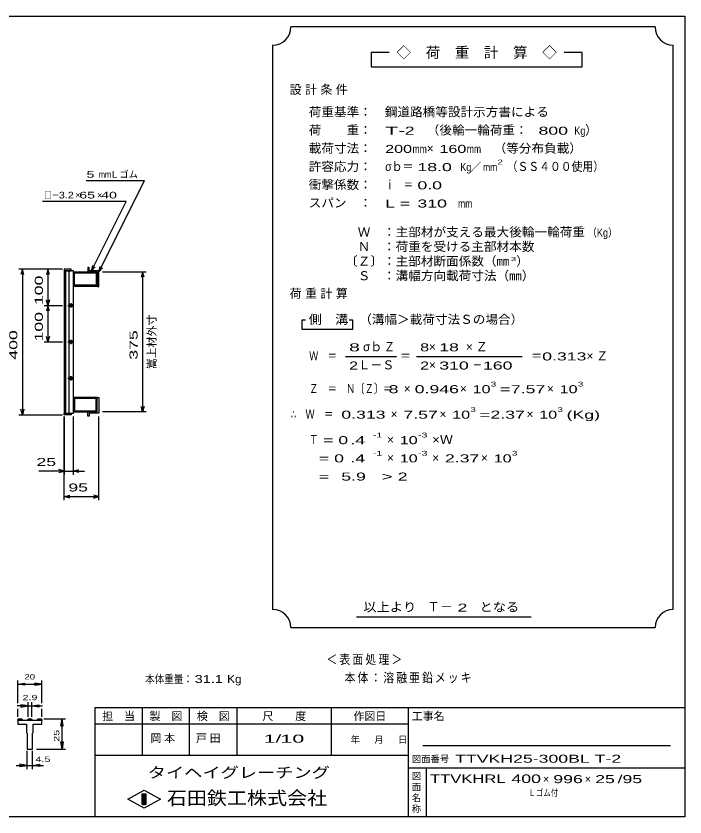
# Model space of a CAD drawing. Units: millimetres, scale not verified. Extents: x -1820 to 1731, y -1282 to 1054.
# Drawn here: x -106 to 1731, y -1146 to 1054 of the extents above; entities that cross this region are included whole.
import ezdxf
from ezdxf.enums import TextEntityAlignment as Align

# ---------------------------------------------------------------- set-up
doc = ezdxf.new("R2010")
doc.units = ezdxf.units.MM
doc.header["$LTSCALE"] = 10
for name, color, linetype, lineweight in [('0_2', 150, 'Continuous', 25), ('16', 3, 'Continuous', 25), ('22', 2, 'Continuous', 25), ('32', 4, 'Continuous', 25)]:
    doc.layers.add(name, color=color, linetype=linetype, lineweight=lineweight)
doc.styles.add('ベクトル', font='')
doc.styles.get('ベクトル').set_extended_font_data('ベクトル')

msp = doc.modelspace()

# ---------------------------------------------------------------- linework, layer by layer
at = {"layer": '0_2'}
for p, q in [((-1729, 1053.5), (1731, 1053.5)), ((1731, 1053.5), (1731, -1146.5)), ((1731, -846.5), (111, -846.5)), ((111, -846.5), (111, -1146.5)), ((241, -846.5), (241, -976.5)), ((371, -976.5), (371, -846.5)), ((501, -846.5), (501, -976.5)), ((761, -976.5), (761, -846.5)), ((971, -846.5), (971, -1146.5)), ((971, -891.5), (111, -891.5)), ((1691, -951.5), (1011, -951.5)), ((111, -976.5), (971, -976.5)), ((971, -1011.5), (1731, -1011.5)), ((1021, -1146.5), (1021, -1011.5)), ((201, -1097.5), (246, -1072.5)), ((246, -1072.5), (291, -1097.5)), ((246, -1122.5), (201, -1097.5)), ((241, -1082.5), (251, -1082.5)), ((241, -1112.5), (241, -1082.5)), ((241, -1082.5), (243, -1082.5)), ((243, -1082.5), (243, -1112.5)), ((245, -1112.5), (245, -1082.5)), ((245, -1082.5), (247, -1082.5)), ((291, -1097.5), (246, -1122.5)), ((247, -1082.5), (247, -1112.5)), ((249, -1112.5), (249, -1082.5)), ((249, -1082.5), (251, -1082.5)), ((251, -1082.5), (251, -1112.5)), ((251, -1082.5), (251, -1112.5)), ((251, -1112.5), (241, -1112.5)), ((243, -1112.5), (245, -1112.5)), ((247, -1112.5), (249, -1112.5)), ((1731, -1146.5), (-1729, -1146.5))]:
    msp.add_line(p, q, dxfattribs=at)
at = {"layer": '16'}
for p, q in [((46, 358.5), (27, 358.5)), ((27, 358.5), (27, 354)), ((27, 354), (46, 354)), ((27, 354), (27, -37)), ((52, 354), (27, 354)), ((28.5, 354), (28.5, -37)), ((31.5, -37), (31.5, 354)), ((39, 354), (39, -37)), ((46, 354), (46, 358.5)), ((52, -37), (52, 354)), ((95, 363), (92, 363)), ((92, 363), (92, 351)), ((95, 354), (95, 363)), ((122, 354), (95, 354)), ((122, 311), (122, 354)), ((52, 351), (117, 351)), ((52, 311), (52, 351)), ((55, 348), (114, 348)), ((55, 314), (55, 348)), ((92, 351), (117, 351)), ((114, 348), (114, 314)), ((117, 351), (117, 311)), ((117, 351), (117, 311)), ((117, 311), (52, 311)), ((114, 314), (55, 314)), ((117, 311), (122, 311)), ((45, 264.5), (45, 252.5)), ((37, 258.5), (53, 258.5)), ((47, 261.5), (43, 261.5)), ((43, 255.5), (47, 255.5)), ((37, 158.5), (53, 158.5)), ((47, 161.5), (43, 161.5)), ((43, 155.5), (47, 155.5)), ((45, 164.5), (45, 152.5)), ((37, 58.5), (53, 58.5)), ((47, 61.5), (43, 61.5)), ((43, 55.5), (47, 55.5)), ((45, 64.5), (45, 52.5)), ((117, 6), (52, 6)), ((52, 6), (52, -34)), ((114, 3), (55, 3)), ((55, 3), (55, -31)), ((114, -31), (114, 3)), ((117, -34), (117, 6)), ((117, 6), (122, 6)), ((117, -34), (117, 6)), ((122, 6), (122, -37)), ((27, -37), (46, -37)), ((27, -41.5), (27, -37)), ((27, -37), (52, -37)), ((46, -41.5), (27, -41.5)), ((46, -37), (46, -41.5)), ((52, -34), (117, -34)), ((55, -31), (114, -31)), ((92, -46), (92, -34)), ((92, -34), (117, -34)), ((122, -37), (95, -37)), ((95, -37), (95, -46)), ((95, -46), (92, -46))]:
    msp.add_line(p, q, dxfattribs=at)
for centre, radius, start, end in [((43, 258.5), 3, 90, 270), ((45, 258.5), 4, 46.6, 133.4), ((45, 258.5), 4, 226.6, 313.4), ((47, 258.5), 3, 270, 90), ((43, 158.5), 3, 90, 270), ((45, 158.5), 4, 46.6, 133.4), ((45, 158.5), 4, 226.6, 313.4), ((47, 158.5), 3, 270, 90), ((43, 58.5), 3, 90, 270), ((45, 58.5), 4, 46.6, 133.4), ((45, 58.5), 4, 226.6, 313.4), ((47, 58.5), 3, 270, 90)]:
    msp.add_arc(centre, radius, start, end, dxfattribs=at)
at = {"layer": '22', "color": 4}
for p, q in [((1649, 1023.5), (649, 1023.5)), ((599, 973.5), (599, -576.5)), ((1699, -576.5), (1699, 973.5)), ((919, 953.5), (869, 953.5)), ((869, 953.5), (869, 913.5)), ((1449, 953.5), (1399, 953.5)), ((1449, 913.5), (1449, 953.5)), ((869, 913.5), (1449, 913.5)), ((247, 601), (87, 601)), ((122, 351), (247, 601)), ((197, 544), (-33, 544)), ((102, 354), (197, 544)), ((22, 358.5), (-98, 358.5)), ((-88, 358.5), (-92, 343.5)), ((-84, 343.5), (-88, 358.5)), ((-88, 358.5), (-88, -41.5)), ((22, 358.5), (-28, 358.5)), ((-18, 358.5), (-22, 343.5)), ((-14, 343.5), (-18, 358.5)), ((-18, 358.5), (-18, 258.5)), ((102, 354), (105, 368.6)), ((102, 354), (112, 365)), ((122, 351), (125, 365.6)), ((122, 351), (132, 362)), ((132, 351), (252, 351)), ((242, 351), (238, 336)), ((246, 336), (242, 351)), ((242, 351), (242, -34)), ((-18, 258.5), (-22, 273.5)), ((-14, 273.5), (-18, 258.5)), ((-28, 258.5), (22, 258.5)), ((-18, 258.5), (-22, 243.5)), ((-14, 243.5), (-18, 258.5)), ((-18, 258.5), (-18, 158.5)), ((689, 218.5), (679, 218.5)), ((679, 218.5), (679, 193.5)), ((819, 218.5), (809, 218.5)), ((819, 193.5), (819, 218.5)), ((679, 193.5), (819, 193.5)), ((-28, 158.5), (22, 158.5)), ((-18, 158.5), (-22, 173.5)), ((-14, 173.5), (-18, 158.5)), ((799, 118.5), (939, 118.5)), ((994, 118.5), (1284, 118.5)), ((242, -34), (238, -19)), ((246, -19), (242, -34)), ((-98, -41.5), (22, -41.5)), ((-88, -41.5), (-92, -26.5)), ((-84, -26.5), (-88, -41.5)), ((252, -34), (132, -34)), ((27, -46.5), (27, -206.5)), ((27, -276.5), (27, -46.5)), ((52, -206.5), (52, -46.5)), ((122, -276.5), (122, -46.5)), ((27, -196.5), (-43, -196.5)), ((27, -196.5), (12, -192.5)), ((12, -200.5), (27, -196.5)), ((27, -196.5), (52, -196.5)), ((52, -196.5), (67, -192.5)), ((67, -200.5), (52, -196.5)), ((52, -196.5), (82, -196.5)), ((27, -266.5), (42, -262.5)), ((122, -266.5), (107, -262.5)), ((42, -270.5), (27, -266.5)), ((27, -266.5), (122, -266.5)), ((107, -270.5), (122, -266.5)), ((829, -596.5), (1309, -596.5)), ((649, -626.5), (1649, -626.5))]:
    msp.add_line(p, q, dxfattribs=at)
for centre, start, end in [((599, 1023.5), 270, 0), ((1699, 1023.5), 180, 270), ((599, -626.5), 0, 90), ((1699, -626.5), 90, 180)]:
    msp.add_arc(centre, 50, start, end, dxfattribs=at)
at = {"layer": '32'}
for p, q in [((-101, -833.5), (-101, -771.5)), ((-101, -781.5), (-81, -778.5)), ((-81, -784.5), (-101, -781.5)), ((-101, -781.5), (-34.33, -781.5)), ((-81, -784.5), (-81, -778.5)), ((-34.33, -781.5), (-54.33, -778.5)), ((-54.33, -784.5), (-54.33, -778.5)), ((-54.33, -784.5), (-34.33, -781.5)), ((-34.33, -833.5), (-34.33, -771.5)), ((-72.5, -871.5), (-72.5, -831.5)), ((-62.83, -831.5), (-62.83, -871.5)), ((-72.5, -841.5), (-102.5, -841.5)), ((-101, -871.5), (-101, -849.5)), ((-72.5, -841.5), (-92.5, -838.5)), ((-92.5, -838.5), (-92.5, -844.5)), ((-92.5, -844.5), (-72.5, -841.5)), ((-72.5, -841.5), (-62.83, -841.5)), ((-62.83, -841.5), (-42.83, -838.5)), ((-42.83, -844.5), (-62.83, -841.5)), ((-62.83, -841.5), (-32.83, -841.5)), ((-42.83, -838.5), (-42.83, -844.5)), ((-34.33, -871.5), (-34.33, -849.5)), ((-101, -881.5), (-99.33, -876.5)), ((-99.33, -876.5), (-89.67, -876.5)), ((-89.67, -876.5), (-88, -881.5)), ((-74.17, -881.5), (-72.5, -876.5)), ((-72.5, -876.5), (-62.83, -876.5)), ((-62.83, -876.5), (-61.17, -881.5)), ((-47.33, -881.5), (-45.67, -876.5)), ((-45.67, -876.5), (-36, -876.5)), ((-36, -876.5), (-34.33, -881.5)), ((-29.33, -876.5), (30.67, -876.5)), ((17.67, -896.5), (20.67, -876.5)), ((23.67, -896.5), (20.67, -876.5)), ((20.67, -959.83), (20.67, -876.5)), ((-101, -881.5), (-101, -891.5)), ((-34.33, -881.5), (-101, -881.5)), ((-101, -891.5), (-76.83, -891.5)), ((-76.83, -891.5), (-76.83, -914.83)), ((-58.5, -914.83), (-58.5, -891.5)), ((-58.5, -891.5), (-34.33, -891.5)), ((-34.33, -891.5), (-34.33, -881.5)), ((17.67, -896.5), (23.67, -896.5)), ((-76.83, -914.83), (-75.17, -916.5)), ((-75.17, -916.5), (-75.17, -959.83)), ((-60.17, -916.5), (-58.5, -914.83)), ((-60.17, -959.83), (-60.17, -916.5)), ((20.67, -959.83), (17.67, -939.83)), ((17.67, -939.83), (23.67, -939.83)), ((23.67, -939.83), (20.67, -959.83)), ((-75.17, -959.83), (-60.17, -959.83)), ((-75.17, -1014.83), (-75.17, -964.83)), ((-60.17, -1014.83), (-60.17, -964.83)), ((-49.33, -959.83), (30.67, -959.83)), ((-105.17, -1004.83), (-75.17, -1004.83)), ((-75.17, -1004.83), (-95.17, -1001.83)), ((-95.17, -1007.83), (-95.17, -1001.83)), ((-95.17, -1007.83), (-75.17, -1004.83)), ((-75.17, -1004.83), (-60.17, -1004.83)), ((-60.17, -1004.83), (-40.17, -1001.83)), ((-40.17, -1007.83), (-60.17, -1004.83)), ((-60.17, -1004.83), (-30.17, -1004.83)), ((-40.17, -1007.83), (-40.17, -1001.83))]:
    msp.add_line(p, q, dxfattribs=at)

# ---------------------------------------------------------------- texts
at = {"layer": '0_2', "style": 'ベクトル'}
for s, height, p in [('担\u3000当', 21.99, (131, -869.5)), ('製\u3000図', 21.99, (261, -869.5)), ('検\u3000図', 21.99, (391, -869.5)), ('尺\u3000\u3000度', 21.99, (571, -869.5)), ('作図日', 21.99, (821, -869.5)), ('工事名', 21.99, (981, -869.5)), ('年', 18.33, (813, -934)), ('月', 18.33, (878, -934)), ('日', 18.33, (943, -934)), ('図面番号', 18.33, (981, -987)), ('図', 18.33, (981, -1034)), ('面', 18.33, (981, -1064)), ('名', 18.33, (981, -1094)), ('称', 18.33, (981, -1124))]:
    msp.add_text(s, height=height, dxfattribs=at).set_placement(p, align=Align.MIDDLE_LEFT)
at = {"layer": '0_2', "color": 222, "style": 'ベクトル'}
for s, height, width, p in [('タイヘイグレーチング', 29.33, 1.25, (256, -1024.5)), ('石田鉄工株式会社', 36.66, 1.1, (308.5, -1094.5))]:
    msp.add_text(s, height=height, dxfattribs=dict(at, width=width)).set_placement(p, align=Align.MIDDLE_LEFT)
at = {"layer": '22', "style": 'ベクトル'}
for s, height, p in [('◇\u3000荷\u3000重\u3000計\u3000算\u3000◇', 29.33, (939, 953.5)), ('）', 24.19, (1457, 740)), ('×', 24.19, (1022, 690)), ('／', 21.99, (1141.5, 638.5)), ('Ｌゴム', 18.33, (152, 618.5)), ('×', 18.33, (57, 561.5)), ('×', 18.33, (117, 561.5)), ('）', 24.19, (1268, 380)), ('σｂ', 24.19, (847, 145)), ('×', 24.19, (1028, 145)), ('Ｌ－Ｓ', 24.19, (834, 95)), ('×', 24.19, (1028, 95)), ('×', 24.19, (959, 30)), ('×', 24.19, (1113, 30)), ('×', 24.19, (1352, 30)), ('×', 24.19, (923, -40)), ('×', 24.19, (1057, -40)), ('×', 24.19, (1296, -40)), ('×', 24.19, (913, -110)), ('×', 24.19, (913, -160)), ('×', 24.19, (1037, -160)), ('×', 24.19, (1171, -160)), ('Ｔ－', 25.66, (1023, -569)), ('×', 21.99, (1341, -1042.5)), ('×', 21.99, (1456, -1042.5))]:
    msp.add_text(s, height=height, dxfattribs=at).set_placement(p, align=Align.MIDDLE_LEFT)
for s, height, width, p in [('荷重基準：\u3000', 24.19, 1.05, (698, 790)), ('鋼道路橋等設計示方書による', 24.19, 1.05, (907, 790)), ('荷\u3000\u3000重：\u3000', 24.19, 1.05, (698, 740)), ('T-', 21.99, 2, (908, 738.5)), (' 2 ', 21.99, 1.65, (948, 738.5)), ('（後輪一輪荷重：', 24.19, 1.05, (1022, 740)), ('  800', 21.99, 1.65, (1302, 738.5)), ('Kg', 21.99, 0.85, (1427, 738.5)), ('載荷寸法：\u3000', 24.19, 1.05, (698, 690)), ('\u3000（等分布負載）', 24.19, 1.05, (1171, 690)), ('200', 21.99, 1.5, (908, 688.5)), ('mm', 21.99, 0.8, (983, 688.5)), ('160', 21.99, 1.5, (1057, 688.5)), ('mm', 21.99, 0.8, (1132, 688.5)), ('許容応力：\u3000', 24.19, 1.05, (698, 640)), ('σｂ＝', 24.19, 0.9, (908, 640)), (' 18.0', 21.99, 1.65, (983, 638.5)), ('Kg', 21.99, 0.85, (1114, 638.5)), ('mm', 21.99, 0.8, (1176.5, 638.5)), ('2', 13.2, 1.5, (1216.5, 652.5)), ('（ＳＳ４００使用）', 24.19, 0.9, (1241.5, 640)), (' 5 ', 18.33, 1.6, (77, 618.5)), ('mm', 18.33, 0.75, (122, 618.5)), ('衝撃係数：\u3000', 24.19, 1.05, (698, 590)), ('ｉ\u3000＝', 24.19, 0.75, (908, 590)), (' 0.0', 21.99, 1.65, (983, 588.5)), ('□－', 18.33, 0.8, (-28, 561.5)), ('3.2', 18.33, 1.2, (12, 561.5)), (' 65 ', 18.33, 1.6, (57, 561.5)), (' 40 ', 18.33, 1.6, (117, 561.5)), ('スパン\u3000：\u3000', 24.19, 1.05, (698, 540)), ('L =', 21.99, 1.65, (908, 538.5)), (' 310 ', 21.99, 1.65, (983, 538.5)), ('mm', 21.99, 0.8, (1108, 538.5)), ('\u3000Ｗ\u3000：主部材が支える最大後輪一輪荷重', 24.19, 1.05, (798, 460)), ('（Kg）', 21.99, 0.85, (1463, 458.5)), ('\u3000Ｎ\u3000：荷重を受ける主部材本数', 24.19, 1.05, (798, 420)), ('〔Ｚ〕：主部材断面係数（㎜', 24.19, 1.05, (798, 380)), ('3', 11, 1.8, (1253, 386)), ('\u3000Ｓ\u3000：溝幅方向載荷寸法（㎜）', 24.19, 1.05, (798, 340)), ('側\u3000溝', 24.19, 1.1, (698, 220)), ('\u3000（溝幅＞載荷寸法Ｓの場合）', 24.19, 1.05, (802, 220)), ('8', 21.99, 1.8, (809, 143.5)), ('Ｚ', 24.19, 0.9, (905, 145)), ('8', 21.99, 1.5, (1004, 143.5)), (' 18 ', 21.99, 1.65, (1043, 143.5)), ('Ｗ\u3000＝', 24.19, 0.75, (699, 120)), ('＝', 24.19, 0.9, (949, 120)), ('＝', 24.19, 0.9, (1309, 120)), ('0.313', 21.99, 1.65, (1339, 118.5)), ('2', 21.99, 1.5, (809, 93.5)), ('2', 21.99, 1.5, (1004, 93.5)), (' 310 ', 21.99, 1.65, (1043, 93.5)), ('－', 24.19, 0.75, (1148, 95)), (' 160 ', 21.99, 1.65, (1163, 93.5)), ('Ｚ\u3000＝\u3000Ｎ〔Ｚ〕＝', 24.19, 0.75, (699, 30)), ('3', 13.2, 1.5, (1198, 42.5)), ('3', 13.2, 1.5, (1437, 42.5)), (' 8 ', 21.99, 1.65, (904, 28.5)), ('0.946', 21.99, 1.65, (989, 28.5)), ('10', 21.99, 1.5, (1148, 28.5)), ('=', 21.99, 1.7, (1223, 28.5)), ('7.57', 21.99, 1.65, (1253, 28.5)), ('10', 21.99, 1.5, (1387, 28.5)), ('3', 13.2, 1.5, (1142, -27.5)), ('3', 13.2, 1.5, (1381, -27.5)), ('∴\u3000Ｗ\u3000＝', 24.19, 0.75, (649, -40)), (' 0.313', 21.99, 1.65, (774, -41.5)), ('7.57', 21.99, 1.65, (958, -41.5)), ('10', 21.99, 1.5, (1092, -41.5)), ('=', 21.99, 1.7, (1167, -41.5)), ('2.37', 21.99, 1.65, (1197, -41.5)), ('10', 21.99, 1.5, (1331, -41.5)), ('(Kg)', 21.99, 1.65, (1406, -41.5)), ('Ｔ', 24.19, 0.75, (699, -110)), (' = 0', 21.99, 1.65, (724, -111.5)), (' .4 ', 21.99, 1.65, (799, -111.5)), ('-1', 13.2, 1.65, (874, -97.5)), ('10', 21.99, 1.5, (948, -111.5)), ('-3', 13.2, 1.65, (998, -97.5)), ('×Ｗ', 24.19, 1.1, (1037, -110)), ('  = 0', 21.99, 1.65, (699, -161.5)), (' .4 ', 21.99, 1.65, (799, -161.5)), ('-1', 13.2, 1.65, (874, -147.5)), ('10', 21.99, 1.5, (948, -161.5)), ('-3', 13.2, 1.65, (998, -147.5)), ('2.37', 21.99, 1.65, (1072, -161.5)), ('10', 21.99, 1.5, (1206, -161.5)), ('3', 13.2, 1.5, (1256, -147.5)), (' 25 ', 21.99, 1.65, (-63, -171.5)), ('  =', 21.99, 1.65, (699, -211.5)), (' 5.9', 21.99, 1.65, (774, -211.5)), ('>', 21.99, 1.7, (899, -211.5)), (' 2 ', 21.99, 1.65, (929, -211.5)), (' 95 ', 21.99, 1.65, (24.5, -241.5)), ('以上より\u3000', 24.19, 1.1, (848, -570)), (' 2 ', 21.99, 1.65, (1093, -571.5)), ('となる', 24.19, 1.1, (1167, -570)), ('本体重量：', 21.99, 0.85, (249, -767.5)), (' 31.1', 21.99, 1.35, (374, -767.5)), ('Kg', 21.99, 1.1, (474, -767.5)), ('1/', 21.99, 2, (574, -931.5)), (' 10 ', 21.99, 2, (604, -931.5)), ('TTVKH25-300BL T-2                       ', 21.99, 1.65, (1100, -986.5)), ('TTVKHRL', 23.46, 1.45, (1031, -1041.5)), (' 400 ', 23.46, 1.55, (1241, -1041.5)), (' 996 ', 21.99, 1.65, (1356, -1042.5)), (' 25 ', 21.99, 1.65, (1471, -1042.5)), ('/', 21.99, 1.65, (1546, -1042.5)), (' 95 ', 21.99, 1.65, (1546, -1042.5)), ('Ｌゴム付', 18.33, 0.8, (1301, -1080))]:
    msp.add_text(s, height=height, dxfattribs=dict(at, width=width)).set_placement(p, align=Align.MIDDLE_LEFT)
at = {"layer": '22', "style": 'ベクトル', "width": 1.65}
for s, p in [(' 100 ', (-43, 246)), (' 100 ', (-43, 146)), (' 400 ', (-113, 96)), (' 375', (217, 96))]:
    msp.add_text(s, height=21.99, rotation=90, dxfattribs=at).set_placement(p, align=Align.MIDDLE_LEFT)
at = {"layer": '22', "style": 'ベクトル'}
msp.add_text('嵩上材外寸', height=21.99, rotation=90, dxfattribs=at).set_placement((267, 83.5), align=Align.MIDDLE_LEFT)
at = {"layer": '22', "attachment_point": 4, "style": 'ベクトル'}
for s, insert, char_height in [('\\T1.28;設計条件', (645.5, 850), 24.19), ('\\T1.28;荷重計算', (645.5, 290), 24.19), ('\\T1.42;×Ｚ', (1129.5, 145), 24.19), ('\\T1.42;×Ｚ', (1460.5, 120), 24.19), ('\\T1.2;\\W0.85;＜表面処理＞', (746.5, -715), 25.66), ('\\T1.19;\\W0.85;本体：溶融亜鉛メッキ', (796.5, -765), 25.66), ('\\T1.25;岡本\u3000', (263.5, -931.5), 21.99), ('\\T1.25;戸田\u3000', (388.5, -931.5), 21.99)]:
    msp.add_mtext(s, dxfattribs=dict(at, insert=insert, char_height=char_height))
at = {"layer": '32', "color": 2, "style": 'ベクトル'}
for s, width, p in [('20', 1.35, (-82.67, -761.5)), ('2.9', 1.5, (-87.67, -818.5)), (' 4.5 ', 1.5, (-60.17, -987.83))]:
    msp.add_text(s, height=14.66, dxfattribs=dict(at, width=width)).set_placement(p, align=Align.MIDDLE_LEFT)
at = {"layer": '32', "color": 2, "style": 'ベクトル', "width": 1.5}
msp.add_text(' 25 ', height=14.66, rotation=90, dxfattribs=at).set_placement((5.67, -948.17), align=Align.MIDDLE_LEFT)

doc.saveas('drawing.dxf')
